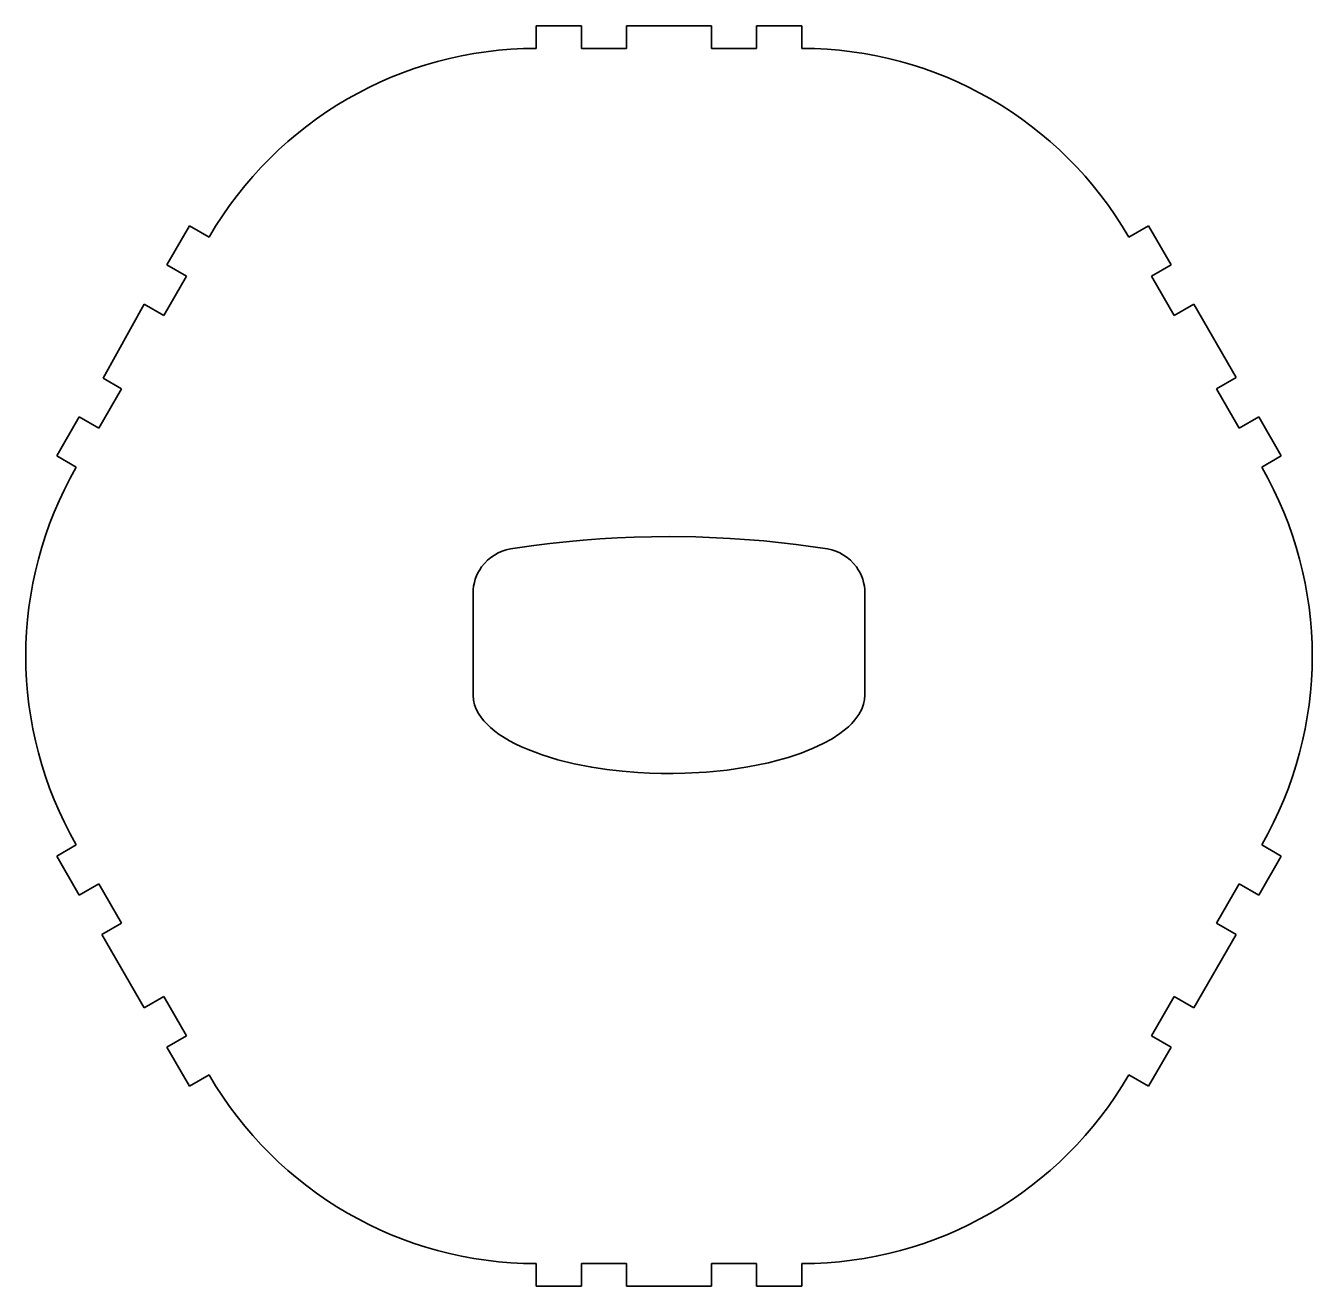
# Model space of a CAD drawing. Extents: x 38 to 219, y 3 to 179.
import ezdxf

# ---------------------------------------------------------------- set-up
doc = ezdxf.new("R2010")
doc.units = 0

msp = doc.modelspace()

# ---------------------------------------------------------------- linework, layer by layer
at = {"color": 171, "lineweight": 35, "ltscale": 0.158749}
for p, q in [((116.199402, 179.482788), (109.849426, 179.482788)), ((147.150269, 179.482788), (140.800293, 179.482788)), ((134.448608, 5.696716), (140.798584, 5.696564)), ((116.197632, 2.517242), (109.847656, 2.517242)), ((140.798523, 2.517242), (147.148499, 2.517242))]:
    msp.add_line(p, q, dxfattribs=at)
at = {"color": 171, "lineweight": 35, "ltscale": 0.079501}
for p, q in [((109.849426, 179.482788), (109.849426, 176.302765)), ((116.199402, 176.302765), (116.199402, 179.482788)), ((122.549438, 176.302765), (122.549438, 179.482788)), ((134.450256, 179.482788), (134.450256, 176.302765)), ((140.800293, 176.302765), (140.800293, 179.482788)), ((147.150269, 179.482788), (147.150269, 176.302765)), ((205.348267, 128.501923), (208.102112, 130.092163)), ((214.451904, 119.093506), (211.698059, 117.503265)), ((48.474121, 59.002808), (45.720093, 57.412872)), ((48.894958, 51.913544), (51.648987, 53.503479)), ((199.398743, 43.193817), (202.15271, 41.60376)), ((196.223633, 37.694641), (198.9776, 36.104553)), ((61.194946, 30.608276), (63.948975, 32.198242))]:
    msp.add_line(p, q, dxfattribs=at)
at = {"color": 171, "lineweight": 35, "ltscale": 0.29752}
msp.add_line((134.450256, 179.482788), (122.549438, 179.482788), dxfattribs=at)
at = {"color": 171, "lineweight": 35, "ltscale": 0.158751}
for p, q in [((122.549438, 176.302765), (116.199402, 176.302765)), ((140.800293, 176.302765), (134.450256, 176.302765)), ((198.977417, 145.897461), (195.80249, 151.39679)), ((208.523193, 123.002594), (205.348267, 128.501923)), ((211.276978, 124.592834), (214.451904, 119.093506)), ((116.197693, 5.697083), (122.547729, 5.69696))]:
    msp.add_line(p, q, dxfattribs=at)
at = {"color": 171, "lineweight": 35, "ltscale": 0.15875}
for p, q in [((58.021606, 145.894623), (61.196716, 151.393829)), ((60.775513, 144.304565), (57.600403, 138.805389)), ((199.398438, 138.807892), (196.223572, 144.307251)), ((51.650574, 128.500519), (48.475464, 123.001343)), ((45.721558, 124.59137), (42.546417, 119.092194)), ((45.720093, 57.412872), (42.545227, 62.912201)), ((211.278442, 57.409302), (214.453552, 62.908478)), ((48.474121, 59.002808), (51.648987, 53.503479)), ((205.349426, 53.500153), (208.524536, 58.999329)), ((57.599182, 43.196899), (60.774048, 37.697571)), ((196.223633, 37.694641), (199.398743, 43.193817)), ((58.020081, 36.107605), (61.194946, 30.608276)), ((198.9776, 36.104553), (195.802429, 30.605377))]:
    msp.add_line(p, q, dxfattribs=at)
at = {"color": 171, "lineweight": 35, "ltscale": 0.0795}
for p, q in [((61.196716, 151.393829), (63.950623, 149.803772)), ((60.775513, 144.304565), (58.021606, 145.894623)), ((196.223572, 144.307251), (198.977417, 145.897461)), ((57.600403, 138.805389), (54.846497, 140.395447)), ((42.546417, 119.092194), (45.300354, 117.502136)), ((214.453552, 62.908478), (211.699646, 64.498535)), ((208.103333, 51.910095), (205.349426, 53.500153)), ((57.599182, 43.196899), (54.845215, 41.606934)), ((60.774048, 37.697571), (58.020081, 36.107605)), ((195.802429, 30.605377), (193.048523, 32.195435)), ((109.847656, 2.517242), (109.847717, 5.697235))]:
    msp.add_line(p, q, dxfattribs=at)
at = {"color": 171, "lineweight": 35, "ltscale": 0.079499}
for p, q in [((195.80249, 151.39679), (193.048706, 149.80658)), ((202.152222, 140.398132), (199.398438, 138.807892)), ((48.475464, 123.001343), (45.721558, 124.59137)), ((208.523193, 123.002594), (211.276978, 124.592834)), ((42.545227, 62.912201), (45.299194, 64.502136)), ((208.524536, 58.999329), (211.278442, 57.409302))]:
    msp.add_line(p, q, dxfattribs=at)
at = {"color": 171, "lineweight": 35, "ltscale": 0.297522}
for p, q in [((54.846497, 140.395447), (49.070557, 129.990173)), ((134.448547, 2.517242), (122.547668, 2.517242))]:
    msp.add_line(p, q, dxfattribs=at)
at = {"color": 171, "lineweight": 35, "ltscale": 0.297504}
msp.add_line((208.102112, 130.092163), (202.152222, 140.398132), dxfattribs=at)
at = {"color": 171, "lineweight": 35, "ltscale": 0.07448}
msp.add_line((49.070557, 129.990173), (51.650574, 128.500519), dxfattribs=at)
at = {"color": 171, "lineweight": 35, "ltscale": 0.358638}
msp.add_line((101.001465, 99.836121), (101.001465, 85.490601), dxfattribs=at)
at = {"color": 171, "lineweight": 35, "ltscale": 0.358633}
msp.add_line((155.998535, 99.836395), (155.998535, 85.491058), dxfattribs=at)
at = {"color": 171, "lineweight": 35, "ltscale": 0.297523}
msp.add_line((54.845215, 41.606934), (48.894958, 51.913544), dxfattribs=at)
at = {"color": 171, "lineweight": 35, "ltscale": 0.297521}
msp.add_line((202.15271, 41.60376), (208.103333, 51.910095), dxfattribs=at)
at = {"color": 171, "lineweight": 35, "ltscale": 0.079496}
msp.add_line((116.197693, 5.697083), (116.197632, 2.517242), dxfattribs=at)
at = {"color": 171, "lineweight": 35, "ltscale": 0.079493}
msp.add_line((122.547668, 2.517242), (122.547729, 5.69696), dxfattribs=at)
at = {"color": 171, "lineweight": 35, "ltscale": 0.079504}
msp.add_line((134.448608, 5.697388), (134.448547, 2.517242), dxfattribs=at)
at = {"color": 171, "lineweight": 35, "ltscale": 0.079483}
msp.add_line((140.798584, 5.696564), (140.798523, 2.517242), dxfattribs=at)
at = {"color": 171, "lineweight": 35, "ltscale": 0.07948}
msp.add_line((147.148499, 2.517242), (147.148621, 5.696442), dxfattribs=at)
at = {"color": 171, "lineweight": 35}
for points in [[(128.5, 107.760437), (126.062622, 107.740448), (123.629883, 107.680481), (121.210388, 107.580872), (118.805115, 107.441742), (116.430847, 107.264374), (114.080017, 107.048523), (111.776855, 106.796936), (109.505798, 106.508362), (106.257996, 106.022156)], [(150.741638, 106.022186), (146.372131, 106.656036), (141.806946, 107.155792), (137.090332, 107.510651), (132.271362, 107.712524), (128.5, 107.760406)], [(155.998535, 85.491058), (155.959839, 84.90863), (155.820679, 84.243286), (155.554443, 83.523529), (155.145325, 82.773804), (154.598633, 82.027924), (154.154419, 81.532715), (153.679321, 81.071564), (153.09375, 80.572327), (152.483398, 80.111847), (151.383728, 79.39386), (150.145081, 78.709137), (148.748535, 78.051239), (147.049377, 77.373566), (145.217957, 76.760406), (143.8479, 76.366821), (142.459106, 76.016754), (141.013489, 75.699036), (139.555542, 75.422333), (136.652222, 74.988892), (133.710022, 74.693817), (130.72113, 74.530487), (129.061523, 74.496765), (127.388855, 74.503418), (125.758484, 74.549194), (124.127686, 74.634277), (121.931946, 74.812653), (119.766235, 75.063782), (117.648621, 75.386993), (115.194763, 75.867584), (112.874451, 76.442474), (110.71106, 77.105652), (108.715576, 77.854187), (107.782227, 78.260925), (106.892273, 78.690308), (106.112854, 79.106171), (105.374451, 79.541779), (104.681152, 79.99649), (104.036987, 80.46936), (103.446106, 80.959106), (102.912476, 81.463989), (102.515625, 81.893158), (102.162781, 82.329926), (101.763306, 82.921417), (101.447205, 83.519806), (101.215698, 84.121796), (101.054932, 84.806335), (101.001465, 85.491058)]]:
    msp.add_lwpolyline(points, dxfattribs=at)
for centre, radius, start, end in [((109.849426, 123.302765), 53, 90.000003, 149.998768), ((147.151489, 123.302765), 53, 30.004734, 90.001328), ((91.199097, 91.001129), 53, 149.998768, 209.99876), ((165.800903, 90.999542), 53, 329.998759, 30.004666), ((107.271118, 99.83432), 6.270228, 99.29535, 143.989663), ((149.728882, 99.83432), 6.270227, 36.01152, 80.704648), ((107.269531, 99.835815), 6.268087, 143.992204, 179.997191), ((149.730469, 99.835815), 6.268087, 0.00535, 36.008979), ((109.848877, 58.697235), 53, 209.99876, 269.998768), ((147.149719, 58.696442), 53, 269.998768, 329.998759)]:
    msp.add_arc(centre, radius, start, end, dxfattribs=at)

doc.saveas('drawing.dxf')
